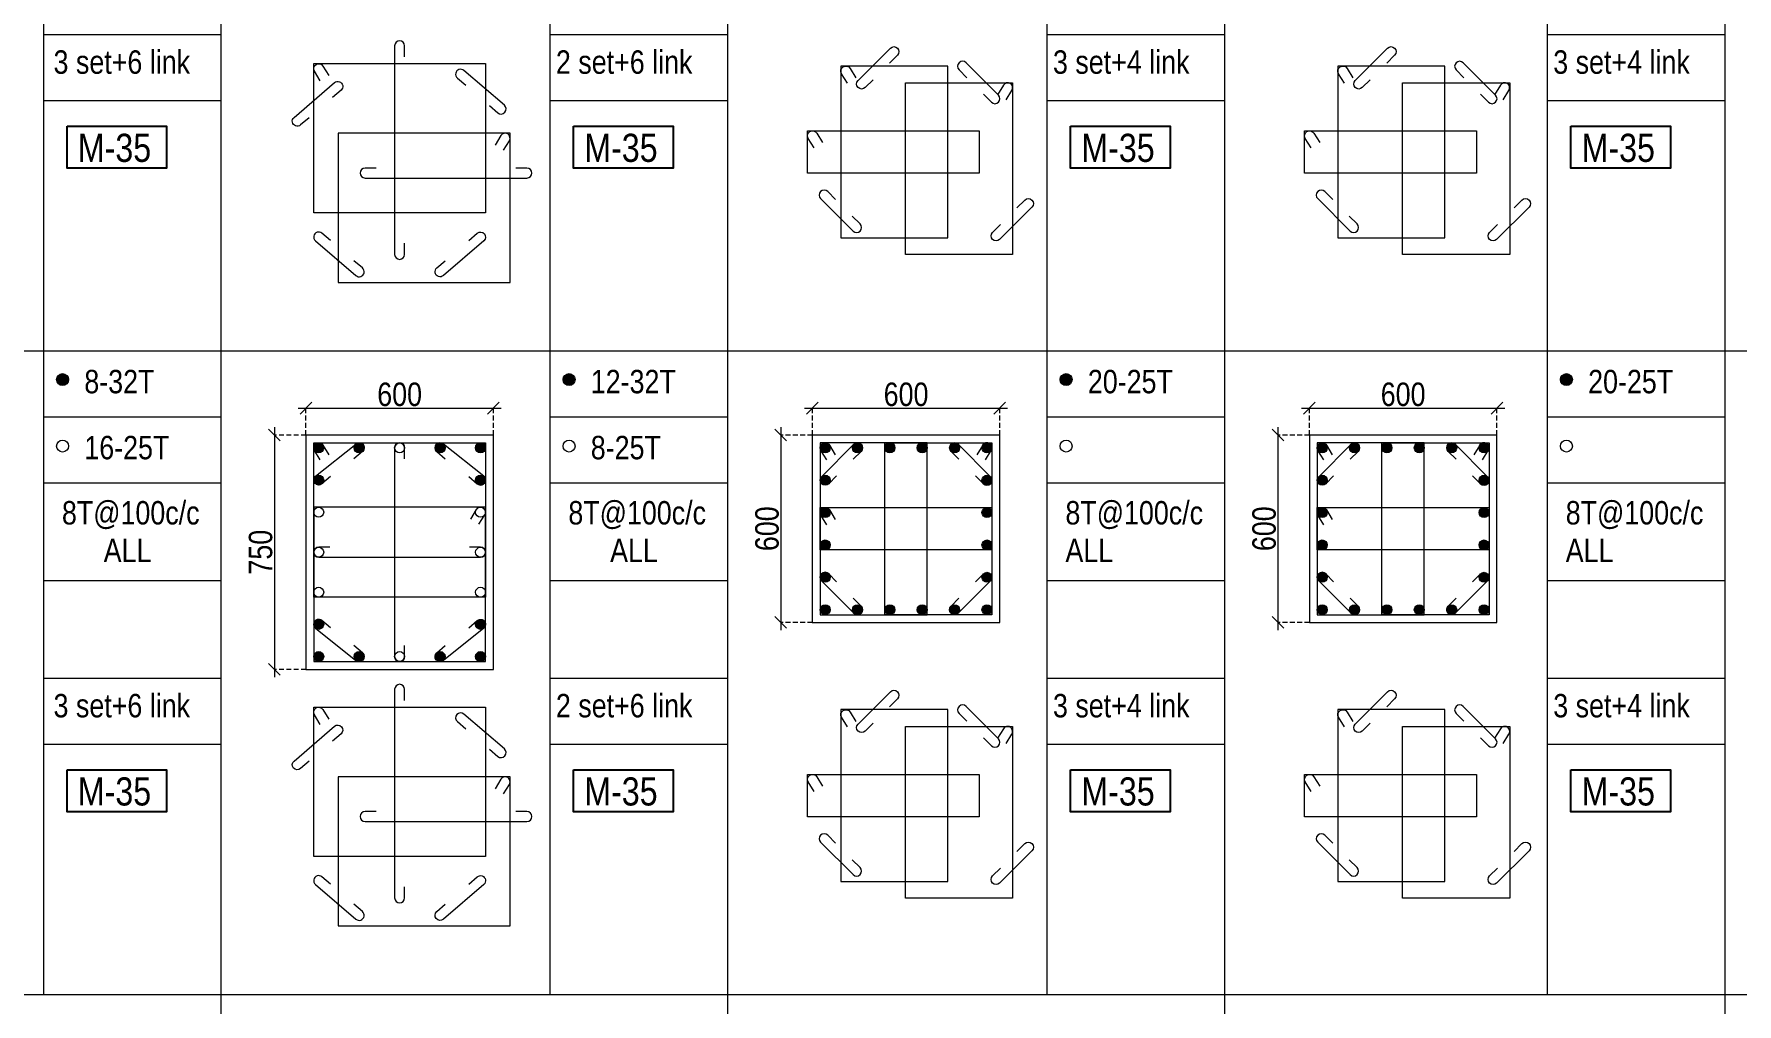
# Model space of a CAD drawing. Header units: millimetres. Extents: x 1112055 to 3390982, y -148532 to 766891.
# Drawn here: x 2311969 to 2333772, y 516237 to 528654 of the extents above; entities that cross this region are included whole.
import ezdxf
from ezdxf.enums import TextEntityAlignment as Align

# ---------------------------------------------------------------- set-up
doc = ezdxf.new("R2010")
doc.units = ezdxf.units.MM
doc.header["$PDMODE"] = 35
doc.header["$PDSIZE"] = -25
doc.linetypes.add('DASHED2', pattern=[0.375, 0.25, -0.125])
doc.linetypes.add('Hidden', pattern=[9.525, 6.35, -3.175])
for name, color, linetype, lineweight in [('B COL. SIZE DIM', 220, 'Continuous', 25), ('B COLSCH', 204, 'Continuous', 20), ('B COLUMN', 1, 'Hidden', 9), ('B STEEL', 34, 'Continuous', 15)]:
    doc.layers.add(name, color=color, linetype=linetype, lineweight=lineweight)
doc.layers.add('B TEXT', color=7, linetype='Continuous')
doc.styles.add('dim inside', font='romans.shx', dxfattribs={"width": 0.8, "height": 125})
doc.styles.add('SWINC', font='swissc.ttf')
doc.dimstyles.new('dim inside', dxfattribs={"dimtxt": 125, "dimasz": 100, "dimexe": 0, "dimexo": 0, "dimgap": 10, "dimtad": 0, "dimdec": 0, "dimzin": 0, "dimdsep": 46, "dimtxsty": 'dim inside', "dimblk": 'SMALL', "dimcen": 0.09, "dimadec": 0, "dimazin": 0, "dimtfac": 1, "dimtdec": 0, "dimtofl": 0, "dimtmove": 0, "dimatfit": 3, "dimfxl": 1, "dimtolj": 1, "dimtzin": 0, "dimarcsym": 2})

# ---------------------------------------------------------------- blocks, each defined once
blk = doc.blocks.new('_Oblique')
at = {"color": 0, "linetype": 'ByBlock', "lineweight": -2}
blk.add_line((-0.5, -0.5), (0.5, 0.5), dxfattribs=at)
blk = doc.blocks.new('*D3358')
at = {"layer": 'B COL. SIZE DIM', "color": 250, "lineweight": 9, "ltscale": 250, "transparency": 16777216}
blk.add_line((2315350, 523865), (2317950, 523865), dxfattribs=at)
at = {"layer": 'B COL. SIZE DIM', "color": 250, "linetype": 'DASHED2', "lineweight": 9, "ltscale": 250, "transparency": 16777216}
for p, q in [((2315450, 523521), (2315450, 523865)), ((2317850, 523521), (2317850, 523865))]:
    blk.add_line(p, q, dxfattribs=at)
at = {"layer": 'Defpoints', "color": 0, "transparency": 16777216}
for p in [(2317850, 523865), (2315450, 523521), (2317850, 523521)]:
    blk.add_point(p, dxfattribs=at)
at = {"layer": 'B COL. SIZE DIM', "color": 250, "lineweight": 9, "transparency": 16777216, "xscale": 150, "yscale": 150, "zscale": 150, "rotation": 180}
blk.add_blockref('_Oblique', (2315450, 523865), dxfattribs=at)
at = {"layer": 'B COL. SIZE DIM', "color": 250, "lineweight": 9, "transparency": 16777216, "xscale": 150, "yscale": 150, "zscale": 150}
blk.add_blockref('_Oblique', (2317850, 523865), dxfattribs=at)
at = {"layer": 'B COL. SIZE DIM', "color": 6, "transparency": 16777216, "insert": (2316650, 524040), "char_height": 300, "attachment_point": 5, "style": 'SWINC'}
blk.add_mtext('\\A1;600', dxfattribs=at)
blk = doc.blocks.new('*D3359')
at = {"layer": 'B COL. SIZE DIM', "color": 250, "lineweight": 9, "ltscale": 250, "transparency": 16777216}
blk.add_line((2315046, 523621), (2315046, 520420), dxfattribs=at)
at = {"layer": 'B COL. SIZE DIM', "color": 250, "linetype": 'DASHED2', "lineweight": 9, "ltscale": 250, "transparency": 16777216}
for p, q in [((2315450, 523521), (2315046, 523521)), ((2315450, 520520), (2315046, 520520))]:
    blk.add_line(p, q, dxfattribs=at)
at = {"layer": 'Defpoints', "color": 0, "transparency": 16777216}
for p in [(2315450, 523521), (2315046, 520520), (2315450, 520520)]:
    blk.add_point(p, dxfattribs=at)
at = {"layer": 'B COL. SIZE DIM', "color": 250, "lineweight": 9, "transparency": 16777216, "xscale": 150, "yscale": 150, "zscale": 150}
for p, rotation in [((2315046, 523521), 90), ((2315046, 520520), 270)]:
    blk.add_blockref('_Oblique', p, dxfattribs=dict(at, rotation=rotation))
at = {"layer": 'B COL. SIZE DIM', "color": 6, "transparency": 16777216, "insert": (2314871, 522021), "char_height": 300, "attachment_point": 5, "rotation": 90, "style": 'SWINC'}
blk.add_mtext('\\A1;750', dxfattribs=at)
blk = doc.blocks.new('*D3370')
at = {"layer": 'B COL. SIZE DIM', "color": 250, "lineweight": 9, "ltscale": 250, "transparency": 16777216}
blk.add_line((2321834, 523865), (2324434, 523865), dxfattribs=at)
at = {"layer": 'B COL. SIZE DIM', "color": 250, "linetype": 'DASHED2', "lineweight": 9, "ltscale": 250, "transparency": 16777216}
for p, q in [((2321934, 523521), (2321934, 523865)), ((2324334, 523521), (2324334, 523865))]:
    blk.add_line(p, q, dxfattribs=at)
at = {"layer": 'Defpoints', "color": 0, "transparency": 16777216}
for p in [(2324334, 523865), (2321934, 523521), (2324334, 523521)]:
    blk.add_point(p, dxfattribs=at)
at = {"layer": 'B COL. SIZE DIM', "color": 250, "lineweight": 9, "transparency": 16777216, "xscale": 150, "yscale": 150, "zscale": 150, "rotation": 180}
blk.add_blockref('_Oblique', (2321934, 523865), dxfattribs=at)
at = {"layer": 'B COL. SIZE DIM', "color": 250, "lineweight": 9, "transparency": 16777216, "xscale": 150, "yscale": 150, "zscale": 150}
blk.add_blockref('_Oblique', (2324334, 523865), dxfattribs=at)
at = {"layer": 'B COL. SIZE DIM', "color": 6, "transparency": 16777216, "insert": (2323134, 524040), "char_height": 300, "attachment_point": 5, "style": 'SWINC'}
blk.add_mtext('\\A1;600', dxfattribs=at)
blk = doc.blocks.new('*D3371')
at = {"layer": 'B COL. SIZE DIM', "color": 250, "lineweight": 9, "ltscale": 250, "transparency": 16777216}
blk.add_line((2321530, 523621), (2321530, 521021), dxfattribs=at)
at = {"layer": 'B COL. SIZE DIM', "color": 250, "linetype": 'DASHED2', "lineweight": 9, "ltscale": 250, "transparency": 16777216}
for p, q in [((2321934, 523521), (2321530, 523521)), ((2321934, 521121), (2321530, 521121))]:
    blk.add_line(p, q, dxfattribs=at)
at = {"layer": 'Defpoints', "color": 0, "transparency": 16777216}
for p in [(2321934, 523521), (2321530, 521121), (2321934, 521121)]:
    blk.add_point(p, dxfattribs=at)
at = {"layer": 'B COL. SIZE DIM', "color": 250, "lineweight": 9, "transparency": 16777216, "xscale": 150, "yscale": 150, "zscale": 150}
for p, rotation in [((2321530, 523521), 90), ((2321530, 521121), 270)]:
    blk.add_blockref('_Oblique', p, dxfattribs=dict(at, rotation=rotation))
at = {"layer": 'B COL. SIZE DIM', "color": 6, "transparency": 16777216, "insert": (2321355, 522321), "char_height": 300, "attachment_point": 5, "rotation": 90, "style": 'SWINC'}
blk.add_mtext('\\A1;600', dxfattribs=at)
blk = doc.blocks.new('*D3394')
at = {"layer": 'B COL. SIZE DIM', "color": 250, "lineweight": 9, "ltscale": 250, "transparency": 16777216}
blk.add_line((2328198, 523865), (2330798, 523865), dxfattribs=at)
at = {"layer": 'B COL. SIZE DIM', "color": 250, "linetype": 'DASHED2', "lineweight": 9, "ltscale": 250, "transparency": 16777216}
for p, q in [((2328298, 523521), (2328298, 523865)), ((2330698, 523521), (2330698, 523865))]:
    blk.add_line(p, q, dxfattribs=at)
at = {"layer": 'Defpoints', "color": 0, "transparency": 16777216}
for p in [(2330698, 523865), (2328298, 523521), (2330698, 523521)]:
    blk.add_point(p, dxfattribs=at)
at = {"layer": 'B COL. SIZE DIM', "color": 250, "lineweight": 9, "transparency": 16777216, "xscale": 150, "yscale": 150, "zscale": 150, "rotation": 180}
blk.add_blockref('_Oblique', (2328298, 523865), dxfattribs=at)
at = {"layer": 'B COL. SIZE DIM', "color": 250, "lineweight": 9, "transparency": 16777216, "xscale": 150, "yscale": 150, "zscale": 150}
blk.add_blockref('_Oblique', (2330698, 523865), dxfattribs=at)
at = {"layer": 'B COL. SIZE DIM', "color": 6, "transparency": 16777216, "insert": (2329498, 524040), "char_height": 300, "attachment_point": 5, "style": 'SWINC'}
blk.add_mtext('\\A1;600', dxfattribs=at)
blk = doc.blocks.new('*D3395')
at = {"layer": 'B COL. SIZE DIM', "color": 250, "lineweight": 9, "ltscale": 250, "transparency": 16777216}
blk.add_line((2327894, 523621), (2327894, 521021), dxfattribs=at)
at = {"layer": 'B COL. SIZE DIM', "color": 250, "linetype": 'DASHED2', "lineweight": 9, "ltscale": 250, "transparency": 16777216}
for p, q in [((2328298, 523521), (2327894, 523521)), ((2328298, 521121), (2327894, 521121))]:
    blk.add_line(p, q, dxfattribs=at)
at = {"layer": 'Defpoints', "color": 0, "transparency": 16777216}
for p in [(2328298, 523521), (2327894, 521121), (2328298, 521121)]:
    blk.add_point(p, dxfattribs=at)
at = {"layer": 'B COL. SIZE DIM', "color": 250, "lineweight": 9, "transparency": 16777216, "xscale": 150, "yscale": 150, "zscale": 150}
for p, rotation in [((2327894, 523521), 90), ((2327894, 521121), 270)]:
    blk.add_blockref('_Oblique', p, dxfattribs=dict(at, rotation=rotation))
at = {"layer": 'B COL. SIZE DIM', "color": 6, "transparency": 16777216, "insert": (2327719, 522321), "char_height": 300, "attachment_point": 5, "rotation": 90, "style": 'SWINC'}
blk.add_mtext('\\A1;600', dxfattribs=at)

msp = doc.modelspace()

# ---------------------------------------------------------------- hatches: boundary and pattern name
at = {"layer": 'B STEEL', "lineweight": 9, "ltscale": 0.5}
h = msp.add_hatch(color=34, dxfattribs=at)
edge = h.paths.add_edge_path()
edge.add_arc((2312334.7, 524229.7), 76.8, 0, 360)
h = msp.add_hatch(color=34, dxfattribs=at)
edge = h.paths.add_edge_path()
edge.add_arc((2318818.7, 524229.7), 76.8, 0, 360)
h = msp.add_hatch(color=34, dxfattribs=at)
edge = h.paths.add_edge_path()
edge.add_arc((2325182.8, 524229.7), 76.8, 0, 360)
h = msp.add_hatch(color=34, dxfattribs=at)
edge = h.paths.add_edge_path()
edge.add_arc((2331587.9, 524229.7), 76.8, 0, 360)
h = msp.add_hatch(color=34, dxfattribs=at)
edge = h.paths.add_edge_path()
edge.add_arc((2315613.9, 523356.5), 64, 0, 360)
at = {"layer": 'B STEEL', "lineweight": 30}
h = msp.add_hatch(color=34, dxfattribs=at)
edge = h.paths.add_edge_path()
edge.add_arc((2316131.9, 523356.5), 64, 0, 360)
h = msp.add_hatch(color=34, dxfattribs=at)
edge = h.paths.add_edge_path()
edge.add_arc((2317167.9, 523356.5), 64, 0, 360)
at = {"layer": 'B STEEL', "lineweight": 9, "ltscale": 0.5}
h = msp.add_hatch(color=34, dxfattribs=at)
edge = h.paths.add_edge_path()
edge.add_arc((2317685.8, 523356.5), 64, 180, 540, ccw=False)
h = msp.add_hatch(color=34, dxfattribs=at)
edge = h.paths.add_edge_path()
edge.add_arc((2322097.9, 523356.5), 64, 0, 360)
h = msp.add_hatch(color=34, dxfattribs=at)
edge = h.paths.add_edge_path()
edge.add_arc((2322512.2, 523356.5), 64, 180, 540, ccw=False)
at = {"layer": 'B STEEL'}
h = msp.add_hatch(color=34, dxfattribs=at)
edge = h.paths.add_edge_path()
edge.add_arc((2322926.6, 523356.5), 64, 0, 360)
h = msp.add_hatch(color=34, dxfattribs=at)
edge = h.paths.add_edge_path()
edge.add_arc((2323341, 523356.5), 64, 0, 360)
at = {"layer": 'B STEEL', "lineweight": 9, "ltscale": 0.5}
h = msp.add_hatch(color=34, dxfattribs=at)
edge = h.paths.add_edge_path()
edge.add_arc((2323755.4, 523356.5), 64, 180, 540, ccw=False)
h = msp.add_hatch(color=34, dxfattribs=at)
edge = h.paths.add_edge_path()
edge.add_arc((2324169.8, 523356.5), 64, 180, 540, ccw=False)
h = msp.add_hatch(color=34, dxfattribs=at)
edge = h.paths.add_edge_path()
edge.add_arc((2328461.9, 523356.5), 64, 0, 360)
h = msp.add_hatch(color=34, dxfattribs=at)
edge = h.paths.add_edge_path()
edge.add_arc((2328876.3, 523356.5), 64, 180, 540, ccw=False)
at = {"layer": 'B STEEL'}
h = msp.add_hatch(color=34, dxfattribs=at)
edge = h.paths.add_edge_path()
edge.add_arc((2329290.7, 523356.5), 64, 0, 360)
h = msp.add_hatch(color=34, dxfattribs=at)
edge = h.paths.add_edge_path()
edge.add_arc((2329705.1, 523356.5), 64, 0, 360)
at = {"layer": 'B STEEL', "lineweight": 9, "ltscale": 0.5}
h = msp.add_hatch(color=34, dxfattribs=at)
edge = h.paths.add_edge_path()
edge.add_arc((2330119.5, 523356.5), 64, 180, 540, ccw=False)
h = msp.add_hatch(color=34, dxfattribs=at)
edge = h.paths.add_edge_path()
edge.add_arc((2330533.9, 523356.5), 64, 180, 540, ccw=False)
at = {"layer": 'B STEEL', "lineweight": 30}
h = msp.add_hatch(color=34, dxfattribs=at)
edge = h.paths.add_edge_path()
edge.add_arc((2315613.9, 522944.5), 64, 0, 360)
h = msp.add_hatch(color=34, dxfattribs=at)
edge = h.paths.add_edge_path()
edge.add_arc((2317685.8, 522944.5), 64, 0, 360)
at = {"layer": 'B STEEL', "lineweight": 9, "ltscale": 0.5}
h = msp.add_hatch(color=34, dxfattribs=at)
edge = h.paths.add_edge_path()
edge.add_arc((2322097.9, 522942.1), 64, 0, 360)
h = msp.add_hatch(color=34, dxfattribs=at)
edge = h.paths.add_edge_path()
edge.add_arc((2324169.8, 522942.1), 64, 180, 540, ccw=False)
h = msp.add_hatch(color=34, dxfattribs=at)
edge = h.paths.add_edge_path()
edge.add_arc((2328461.9, 522942.1), 64, 0, 360)
h = msp.add_hatch(color=34, dxfattribs=at)
edge = h.paths.add_edge_path()
edge.add_arc((2330533.9, 522942.1), 64, 180, 540, ccw=False)
at = {"layer": 'B STEEL'}
h = msp.add_hatch(color=34, dxfattribs=at)
edge = h.paths.add_edge_path()
edge.add_arc((2322097.9, 522527.7), 64, 0, 360)
h = msp.add_hatch(color=34, dxfattribs=at)
edge = h.paths.add_edge_path()
edge.add_arc((2324169.8, 522527.7), 64, 0, 360)
h = msp.add_hatch(color=34, dxfattribs=at)
edge = h.paths.add_edge_path()
edge.add_arc((2328461.9, 522527.7), 64, 0, 360)
h = msp.add_hatch(color=34, dxfattribs=at)
edge = h.paths.add_edge_path()
edge.add_arc((2330533.9, 522527.7), 64, 0, 360)
h = msp.add_hatch(color=34, dxfattribs=at)
edge = h.paths.add_edge_path()
edge.add_arc((2322097.9, 522113.3), 64, 0, 360)
h = msp.add_hatch(color=34, dxfattribs=at)
edge = h.paths.add_edge_path()
edge.add_arc((2324169.8, 522113.3), 64, 0, 360)
h = msp.add_hatch(color=34, dxfattribs=at)
edge = h.paths.add_edge_path()
edge.add_arc((2328461.9, 522113.3), 64, 0, 360)
h = msp.add_hatch(color=34, dxfattribs=at)
edge = h.paths.add_edge_path()
edge.add_arc((2330533.9, 522113.3), 64, 0, 360)
at = {"layer": 'B STEEL', "lineweight": 9, "ltscale": 0.5}
h = msp.add_hatch(color=34, dxfattribs=at)
edge = h.paths.add_edge_path()
edge.add_arc((2322097.9, 521698.9), 64, 0, 360)
h = msp.add_hatch(color=34, dxfattribs=at)
edge = h.paths.add_edge_path()
edge.add_arc((2324169.8, 521698.9), 64, 180, 540, ccw=False)
h = msp.add_hatch(color=34, dxfattribs=at)
edge = h.paths.add_edge_path()
edge.add_arc((2328461.9, 521698.9), 64, 0, 360)
h = msp.add_hatch(color=34, dxfattribs=at)
edge = h.paths.add_edge_path()
edge.add_arc((2330533.9, 521698.9), 64, 180, 540, ccw=False)
h = msp.add_hatch(color=34, dxfattribs=at)
edge = h.paths.add_edge_path()
edge.add_arc((2322097.9, 521284.5), 64, 0, 360, ccw=False)
h = msp.add_hatch(color=34, dxfattribs=at)
edge = h.paths.add_edge_path()
edge.add_arc((2322512.2, 521284.5), 64, -180, 180)
at = {"layer": 'B STEEL'}
h = msp.add_hatch(color=34, dxfattribs=at)
edge = h.paths.add_edge_path()
edge.add_arc((2322926.6, 521284.5), 64, 0, 360)
h = msp.add_hatch(color=34, dxfattribs=at)
edge = h.paths.add_edge_path()
edge.add_arc((2323341, 521284.5), 64, 0, 360)
at = {"layer": 'B STEEL', "lineweight": 9, "ltscale": 0.5}
h = msp.add_hatch(color=34, dxfattribs=at)
edge = h.paths.add_edge_path()
edge.add_arc((2323755.4, 521284.5), 64, -180, 180)
h = msp.add_hatch(color=34, dxfattribs=at)
edge = h.paths.add_edge_path()
edge.add_arc((2324169.8, 521284.5), 64, -180, 180)
h = msp.add_hatch(color=34, dxfattribs=at)
edge = h.paths.add_edge_path()
edge.add_arc((2328461.9, 521284.5), 64, 0, 360, ccw=False)
h = msp.add_hatch(color=34, dxfattribs=at)
edge = h.paths.add_edge_path()
edge.add_arc((2328876.3, 521284.5), 64, -180, 180)
at = {"layer": 'B STEEL'}
h = msp.add_hatch(color=34, dxfattribs=at)
edge = h.paths.add_edge_path()
edge.add_arc((2329290.7, 521284.5), 64, 0, 360)
h = msp.add_hatch(color=34, dxfattribs=at)
edge = h.paths.add_edge_path()
edge.add_arc((2329705.1, 521284.5), 64, 0, 360)
at = {"layer": 'B STEEL', "lineweight": 9, "ltscale": 0.5}
h = msp.add_hatch(color=34, dxfattribs=at)
edge = h.paths.add_edge_path()
edge.add_arc((2330119.5, 521284.5), 64, -180, 180)
h = msp.add_hatch(color=34, dxfattribs=at)
edge = h.paths.add_edge_path()
edge.add_arc((2330533.9, 521284.5), 64, -180, 180)
at = {"layer": 'B STEEL', "lineweight": 30}
h = msp.add_hatch(color=34, dxfattribs=at)
edge = h.paths.add_edge_path()
edge.add_arc((2315613.9, 521096.5), 64, 0, 360)
h = msp.add_hatch(color=34, dxfattribs=at)
edge = h.paths.add_edge_path()
edge.add_arc((2317685.8, 521096.5), 64, 0, 360)
at = {"layer": 'B STEEL', "lineweight": 9, "ltscale": 0.5}
h = msp.add_hatch(color=34, dxfattribs=at)
edge = h.paths.add_edge_path()
edge.add_arc((2315613.9, 520684.5), 64, 0, 360, ccw=False)
at = {"layer": 'B STEEL', "lineweight": 30}
h = msp.add_hatch(color=34, dxfattribs=at)
edge = h.paths.add_edge_path()
edge.add_arc((2316131.9, 520684.5), 64, 0, 360)
h = msp.add_hatch(color=34, dxfattribs=at)
edge = h.paths.add_edge_path()
edge.add_arc((2317167.9, 520684.5), 64, 0, 360)
at = {"layer": 'B STEEL', "lineweight": 9, "ltscale": 0.5}
h = msp.add_hatch(color=34, dxfattribs=at)
edge = h.paths.add_edge_path()
edge.add_arc((2317685.8, 520684.5), 64, -180, 180)

# ---------------------------------------------------------------- linework, layer by layer
at = {"layer": 'B COLSCH', "color": 250, "lineweight": 0}
for p, q in [((2312088.4, 565797.2), (2312088.4, 516358.1)), ((2314362.8, 565797.2), (2314362.8, 507483)), ((2318572.4, 565797.2), (2318572.4, 516358.1)), ((2320846.8, 565797.2), (2320846.8, 507483)), ((2324936.5, 565797.2), (2324936.5, 516358.1)), ((2327210.9, 565797.2), (2327210.9, 507483)), ((2331341.6, 565797.2), (2331341.6, 516358.1)), ((2333616, 565797.2), (2333616, 507483)), ((2312088.4, 528648.3), (2314362.8, 528648.3)), ((2318572.4, 528648.3), (2320846.8, 528648.3)), ((2324936.5, 528648.3), (2327210.9, 528648.3)), ((2331341.6, 528648.3), (2333616, 528648.3)), ((2312088.4, 527803.3), (2314362.8, 527803.3)), ((2318572.4, 527803.3), (2320846.8, 527803.3)), ((2324936.5, 527803.3), (2327210.9, 527803.3)), ((2331341.6, 527803.3), (2333616, 527803.3)), ((2210905.9, 524598), (2340021.1, 524598)), ((2312088.4, 523753), (2314362.8, 523753)), ((2318572.4, 523753), (2320846.8, 523753)), ((2324936.5, 523753), (2327210.9, 523753)), ((2331341.6, 523753), (2333616, 523753)), ((2312088.4, 522908), (2314362.8, 522908)), ((2318572.4, 522908), (2320846.8, 522908)), ((2324936.5, 522908), (2327210.9, 522908)), ((2331341.6, 522908), (2333616, 522908)), ((2312088.4, 521658.2), (2314362.8, 521658.2)), ((2318572.4, 521658.2), (2320846.8, 521658.2)), ((2324936.5, 521658.2), (2327210.9, 521658.2)), ((2331341.6, 521658.2), (2333616, 521658.2)), ((2312088.4, 520408.5), (2314362.8, 520408.5)), ((2318572.4, 520408.5), (2320846.8, 520408.5)), ((2324936.5, 520408.5), (2327210.9, 520408.5)), ((2331341.6, 520408.5), (2333616, 520408.5)), ((2312088.4, 519563.5), (2314362.8, 519563.5)), ((2318572.4, 519563.5), (2320846.8, 519563.5)), ((2324936.5, 519563.5), (2327210.9, 519563.5)), ((2331341.6, 519563.5), (2333616, 519563.5)), ((2210905.9, 516358.1), (2340021.1, 516358.1))]:
    msp.add_line(p, q, dxfattribs=at)
at = {"layer": 'B COLUMN', "color": 1, "linetype": 'ByBlock', "lineweight": 20}
for points in [[(2315449.9, 520520.5), (2317849.9, 520520.5), (2317849.9, 523520.5), (2315449.9, 523520.5)], [(2321933.8, 521120.5), (2324333.8, 521120.5), (2324333.8, 523520.5), (2321933.8, 523520.5)], [(2328297.9, 521120.5), (2330697.9, 521120.5), (2330697.9, 523520.5), (2328297.9, 523520.5)]]:
    msp.add_lwpolyline(points, close=True, dxfattribs=at)
at = {"layer": 'B STEEL', "color": 34, "lineweight": 9, "ltscale": 0.5}
for points in [[(2316713.9, 528362.8), (2316713.9, 528505.4, 1), (2316585.8, 528505.4), (2316585.8, 525833.5, 1), (2316713.9, 525833.5), (2316713.9, 525976.1)], [(2322710.9, 528070.2), (2322610.1, 527969.3, -1), (2322519.5, 528059.9), (2322933.9, 528474.3, -1), (2323024.5, 528383.7), (2322923.6, 528282.9)], [(2329075, 528070.2), (2328974.1, 527969.3, -1), (2328883.6, 528059.9), (2329298, 528474.3, -1), (2329388.5, 528383.7), (2329287.7, 528282.9)], [(2315634.1, 528056.3), (2315559.4, 528177.8, -1), (2315668.4, 528244.9), (2315743.2, 528123.4)], [(2324125.5, 527882.7), (2324226.4, 527781.8, 1), (2324316.9, 527872.4), (2323902.6, 528286.8, 1), (2323812, 528196.2), (2323912.9, 528095.4)], [(2330489.6, 527882.7), (2330590.5, 527781.8, 1), (2330681, 527872.4), (2330266.6, 528286.8, 1), (2330176.1, 528196.2), (2330277, 528095.4)], [(2317798.9, 527738.8), (2317907.1, 527645.8, 1), (2317990.6, 527742.9), (2317472.6, 528188.2, 1), (2317389.1, 528091.1), (2317497.3, 527998.1)], [(2322382.1, 528025.7), (2322307.3, 528147.2, -1), (2322416.4, 528214.3), (2322491.1, 528092.8)], [(2328746.2, 528025.7), (2328671.4, 528147.2, -1), (2328780.5, 528214.3), (2328855.2, 528092.8)], [(2315489.8, 527583.1), (2315381.7, 527490.1, -1), (2315298.2, 527587.2), (2315816.2, 528032.5, -1), (2315899.6, 527935.4), (2315791.5, 527842.4)], [(2324413.6, 527811.1), (2324488.3, 527932.6, 1), (2324379.3, 527999.7), (2324304.5, 527878.3)], [(2330777.7, 527811.1), (2330852.4, 527932.6, 1), (2330743.4, 527999.7), (2330668.6, 527878.3)], [(2321956.2, 527196.9), (2321881.4, 527318.4, -1), (2321990.4, 527385.5), (2322065.2, 527264)], [(2328320.3, 527196.9), (2328245.5, 527318.4, -1), (2328354.5, 527385.5), (2328429.3, 527264)], [(2317980.4, 527165.7), (2318055.1, 527287.2, 1), (2317946.1, 527354.3), (2317871.3, 527232.8)], [(2316350.7, 526939.4), (2316208, 526939.4, 1), (2316208, 526811.4), (2318280, 526811.4, 1), (2318280, 526939.4), (2318137.3, 526939.4)], [(2322231.8, 526536.6), (2322130.9, 526637.4, 1), (2322040.4, 526546.9), (2322454.8, 526132.5, 1), (2322545.3, 526223), (2322444.5, 526323.9)], [(2324554.1, 526428.6), (2324655, 526529.5, -1), (2324745.5, 526439), (2324331.1, 526024.6, -1), (2324240.6, 526115.1), (2324341.4, 526216)], [(2328595.9, 526536.6), (2328495, 526637.4, 1), (2328404.5, 526546.9), (2328818.9, 526132.5, 1), (2328909.4, 526223), (2328808.5, 526323.9)], [(2330918.2, 526428.6), (2331019, 526529.5, -1), (2331109.6, 526439), (2330695.2, 526024.6, -1), (2330604.7, 526115.1), (2330705.5, 526216)], [(2315763.8, 526011.6), (2315655.6, 526104.6, 1), (2315572.2, 526007.5), (2316090.1, 525562.2, 1), (2316173.6, 525659.3), (2316065.4, 525752.3)], [(2317535.9, 526011.6), (2317644.1, 526104.6, -1), (2317727.6, 526007.5), (2317209.6, 525562.2, -1), (2317126.1, 525659.3), (2317234.3, 525752.3)], [(2315634.1, 523201.5), (2315559.4, 523322.9, -1), (2315668.4, 523390.1), (2315743.2, 523268.6)], [(2315763.8, 522989), (2315655.6, 522896, -1), (2315572.2, 522993), (2316090.1, 523405, -1), (2316173.6, 523308), (2316065.4, 523215)], [(2316713.9, 523213.9), (2316713.9, 523356.5, 1), (2316585.8, 523356.5), (2316585.8, 520684.5, 1), (2316713.9, 520684.5), (2316713.9, 520827.2)], [(2317535.9, 522989), (2317644.1, 522896, 1), (2317727.6, 522993), (2317209.6, 523405, 1), (2317126.1, 523308), (2317234.3, 523215)], [(2322118.1, 523201.5), (2322043.3, 523322.9, -1), (2322152.4, 523390.1), (2322227.1, 523268.6)], [(2322244, 522997.7), (2322143.1, 522896.8, -1), (2322052.6, 522987.4), (2322467, 523401.8, -1), (2322557.5, 523311.2), (2322456.7, 523210.4)], [(2324023.7, 522997.7), (2324124.5, 522896.8, 1), (2324215.1, 522987.4), (2323800.7, 523401.8, 1), (2323710.2, 523311.2), (2323811, 523210.4)], [(2324149.6, 523201.5), (2324224.3, 523322.9, 1), (2324115.3, 523390.1), (2324040.5, 523268.6)], [(2328482.2, 523201.5), (2328407.4, 523322.9, -1), (2328516.5, 523390.1), (2328591.2, 523268.6)], [(2328608.1, 522997.7), (2328507.2, 522896.8, -1), (2328416.7, 522987.4), (2328831.1, 523401.8, -1), (2328921.6, 523311.2), (2328820.7, 523210.4)], [(2330387.8, 522997.7), (2330488.6, 522896.8, 1), (2330579.2, 522987.4), (2330164.8, 523401.8, 1), (2330074.2, 523311.2), (2330175.1, 523210.4)], [(2330513.7, 523201.5), (2330588.4, 523322.9, 1), (2330479.4, 523390.1), (2330404.6, 523268.6)], [(2317665.6, 522377.5), (2317740.4, 522499, 1), (2317631.3, 522566.1), (2317556.6, 522444.6)], [(2322118.1, 522372.7), (2322043.3, 522494.2, -1), (2322152.4, 522561.3), (2322227.1, 522439.8)], [(2328482.2, 522372.7), (2328407.4, 522494.2, -1), (2328516.5, 522561.3), (2328591.2, 522439.8)], [(2315756.5, 522084.5), (2315613.9, 522084.5, 1), (2315613.9, 521956.5), (2317685.8, 521956.5, 1), (2317685.8, 522084.5), (2317543.2, 522084.5)], [(2322244, 521643.3), (2322143.1, 521744.2, 1), (2322052.6, 521653.7), (2322467, 521239.3, 1), (2322557.5, 521329.8), (2322456.7, 521430.7)], [(2324023.7, 521643.3), (2324124.5, 521744.2, -1), (2324215.1, 521653.7), (2323800.7, 521239.3, -1), (2323710.2, 521329.8), (2323811, 521430.7)], [(2328608.1, 521643.3), (2328507.2, 521744.2, 1), (2328416.7, 521653.7), (2328831.1, 521239.3, 1), (2328921.6, 521329.8), (2328820.7, 521430.7)], [(2330387.8, 521643.3), (2330488.6, 521744.2, -1), (2330579.2, 521653.7), (2330164.8, 521239.3, -1), (2330074.2, 521329.8), (2330175.1, 521430.7)], [(2315763.8, 521052.1), (2315655.6, 521145.1, 1), (2315572.2, 521048), (2316090.1, 520636, 1), (2316173.6, 520733.1), (2316065.4, 520826.1)], [(2317535.9, 521052.1), (2317644.1, 521145.1, -1), (2317727.6, 521048), (2317209.6, 520636, -1), (2317126.1, 520733.1), (2317234.3, 520826.1)], [(2316713.9, 520122.9), (2316713.9, 520265.6, 1), (2316585.8, 520265.6), (2316585.8, 517593.6, 1), (2316713.9, 517593.6), (2316713.9, 517736.3)], [(2322710.9, 519830.4), (2322610.1, 519729.5, -1), (2322519.5, 519820), (2322933.9, 520234.4, -1), (2323024.5, 520143.9), (2322923.6, 520043)], [(2329075, 519830.4), (2328974.1, 519729.5, -1), (2328883.6, 519820), (2329298, 520234.4, -1), (2329388.5, 520143.9), (2329287.7, 520043)], [(2315634.1, 519816.5), (2315559.4, 519938, -1), (2315668.4, 520005.1), (2315743.2, 519883.6)], [(2322382.1, 519785.9), (2322307.3, 519907.4, -1), (2322416.4, 519974.5), (2322491.1, 519853)], [(2324125.5, 519642.9), (2324226.4, 519542, 1), (2324316.9, 519632.5), (2323902.6, 520046.9, 1), (2323812, 519956.4), (2323912.9, 519855.5)], [(2328746.2, 519785.9), (2328671.4, 519907.4, -1), (2328780.5, 519974.5), (2328855.2, 519853)], [(2330489.6, 519642.9), (2330590.5, 519542, 1), (2330681, 519632.5), (2330266.6, 520046.9, 1), (2330176.1, 519956.4), (2330277, 519855.5)], [(2315489.8, 519343.2), (2315381.7, 519250.3, -1), (2315298.2, 519347.3), (2315816.2, 519792.7, -1), (2315899.6, 519695.6), (2315791.5, 519602.6)], [(2317798.9, 519498.9), (2317907.1, 519405.9, 1), (2317990.6, 519503), (2317472.6, 519948.4, 1), (2317389.1, 519851.3), (2317497.3, 519758.3)], [(2324413.6, 519571.3), (2324488.3, 519692.8, 1), (2324379.3, 519759.9), (2324304.5, 519638.4)], [(2330777.7, 519571.3), (2330852.4, 519692.8, 1), (2330743.4, 519759.9), (2330668.6, 519638.4)], [(2317980.4, 518925.8), (2318055.1, 519047.3, 1), (2317946.1, 519114.4), (2317871.3, 518992.9)], [(2321956.2, 518957.1), (2321881.4, 519078.6, -1), (2321990.4, 519145.7), (2322065.2, 519024.2)], [(2328320.3, 518957.1), (2328245.5, 519078.6, -1), (2328354.5, 519145.7), (2328429.3, 519024.2)], [(2316350.7, 518699.6), (2316208, 518699.6, 1), (2316208, 518571.5), (2318280, 518571.5, 1), (2318280, 518699.6), (2318137.3, 518699.6)], [(2322231.8, 518296.7), (2322130.9, 518397.6, 1), (2322040.4, 518307), (2322454.8, 517892.7, 1), (2322545.3, 517983.2), (2322444.5, 518084.1)], [(2324554.1, 518188.8), (2324655, 518289.7, -1), (2324745.5, 518199.1), (2324331.1, 517784.7, -1), (2324240.6, 517875.3), (2324341.4, 517976.1)], [(2328595.9, 518296.7), (2328495, 518397.6, 1), (2328404.5, 518307), (2328818.9, 517892.7, 1), (2328909.4, 517983.2), (2328808.5, 518084.1)], [(2330918.2, 518188.8), (2331019, 518289.7, -1), (2331109.6, 518199.1), (2330695.2, 517784.7, -1), (2330604.7, 517875.3), (2330705.5, 517976.1)], [(2315763.8, 517771.8), (2315655.6, 517864.7, 1), (2315572.2, 517767.7), (2316090.1, 517322.3, 1), (2316173.6, 517419.4), (2316065.4, 517512.4)], [(2317535.9, 517771.8), (2317644.1, 517864.7, -1), (2317727.6, 517767.7), (2317209.6, 517322.3, -1), (2317126.1, 517419.4), (2317234.3, 517512.4)]]:
    msp.add_lwpolyline(points, format="xyb", dxfattribs=at)
for points in [[(2317749.9, 526366), (2315549.9, 526366), (2315549.9, 528275.4), (2317749.9, 528275.4)], [(2322297.8, 526044.8), (2323669, 526044.8), (2323669, 528244.8), (2322297.8, 528244.8)], [(2328661.9, 526044.8), (2330033.1, 526044.8), (2330033.1, 528244.8), (2328661.9, 528244.8)], [(2324497.8, 525830.2), (2323126.6, 525830.2), (2323126.6, 528030.2), (2324497.8, 528030.2)], [(2330861.9, 525830.2), (2329490.7, 525830.2), (2329490.7, 528030.2), (2330861.9, 528030.2)], [(2321871.9, 527416), (2324071.9, 527416), (2324071.9, 526873.6), (2321871.9, 526873.6)], [(2328236, 527416), (2330436, 527416), (2330436, 526873.6), (2328236, 526873.6)], [(2318064.6, 527384.7), (2315864.6, 527384.7), (2315864.6, 525475.4), (2318064.6, 525475.4)], [(2317749.9, 521444.5), (2315549.9, 521444.5), (2315549.9, 523420.5), (2317749.9, 523420.5)], [(2322033.8, 521220.5), (2323405.1, 521220.5), (2323405.1, 523420.5), (2322033.8, 523420.5)], [(2324233.8, 521220.5), (2322862.6, 521220.5), (2322862.6, 523420.5), (2324233.8, 523420.5)], [(2328397.9, 521220.5), (2329769.1, 521220.5), (2329769.1, 523420.5), (2328397.9, 523420.5)], [(2330597.9, 521220.5), (2329226.7, 521220.5), (2329226.7, 523420.5), (2330597.9, 523420.5)], [(2317749.9, 522596.5), (2315549.9, 522596.5), (2315549.9, 520620.5), (2317749.9, 520620.5)], [(2322033.8, 522591.7), (2324233.8, 522591.7), (2324233.8, 522049.3), (2322033.8, 522049.3)], [(2328397.9, 522591.7), (2330597.9, 522591.7), (2330597.9, 522049.3), (2328397.9, 522049.3)], [(2317749.9, 518126.2), (2315549.9, 518126.2), (2315549.9, 520035.5), (2317749.9, 520035.5)], [(2322297.8, 517804.9), (2323669, 517804.9), (2323669, 520004.9), (2322297.8, 520004.9)], [(2328661.9, 517804.9), (2330033.1, 517804.9), (2330033.1, 520004.9), (2328661.9, 520004.9)], [(2324497.8, 517590.4), (2323126.6, 517590.4), (2323126.6, 519790.4), (2324497.8, 519790.4)], [(2330861.9, 517590.4), (2329490.7, 517590.4), (2329490.7, 519790.4), (2330861.9, 519790.4)], [(2318064.6, 519144.9), (2315864.6, 519144.9), (2315864.6, 517235.5), (2318064.6, 517235.5)], [(2321871.9, 519176.1), (2324071.9, 519176.1), (2324071.9, 518633.7), (2321871.9, 518633.7)], [(2328236, 519176.1), (2330436, 519176.1), (2330436, 518633.7), (2328236, 518633.7)]]:
    msp.add_lwpolyline(points, close=True, dxfattribs=at)
for centre, radius in [((2312334.7, 524229.7), 76.8), ((2318818.7, 524229.7), 76.8), ((2325182.8, 524229.7), 76.8), ((2331587.9, 524229.7), 76.8), ((2312334.7, 523379.4), 76.8), ((2315613.9, 523356.5), 64), ((2316131.9, 523356.5), 64), ((2316649.9, 523356.5), 64), ((2317167.9, 523356.5), 64), ((2317685.8, 523356.5), 64), ((2318818.7, 523379.4), 76.8), ((2322097.9, 523356.5), 64), ((2322512.2, 523356.5), 64), ((2322926.6, 523356.5), 64), ((2323341, 523356.5), 64), ((2323755.4, 523356.5), 64), ((2324169.8, 523356.5), 64), ((2325182.8, 523379.4), 76.8), ((2328461.9, 523356.5), 64), ((2328876.3, 523356.5), 64), ((2329290.7, 523356.5), 64), ((2329705.1, 523356.5), 64), ((2330119.5, 523356.5), 64), ((2330533.9, 523356.5), 64), ((2331587.9, 523379.4), 76.8), ((2315613.9, 522944.5), 64), ((2317685.8, 522944.5), 64), ((2322097.9, 522942.1), 64), ((2324169.8, 522942.1), 64), ((2328461.9, 522942.1), 64), ((2330533.9, 522942.1), 64), ((2315613.9, 522532.5), 64), ((2317685.8, 522532.5), 64), ((2322097.9, 522527.7), 64), ((2324169.8, 522527.7), 64), ((2328461.9, 522527.7), 64), ((2330533.9, 522527.7), 64), ((2322097.9, 522113.3), 64), ((2324169.8, 522113.3), 64), ((2328461.9, 522113.3), 64), ((2330533.9, 522113.3), 64), ((2315613.9, 522020.5), 64), ((2317685.8, 522020.5), 64), ((2322097.9, 521698.9), 64), ((2324169.8, 521698.9), 64), ((2328461.9, 521698.9), 64), ((2330533.9, 521698.9), 64), ((2315613.9, 521508.5), 64), ((2317685.8, 521508.5), 64), ((2322097.9, 521284.5), 64), ((2322512.2, 521284.5), 64), ((2322926.6, 521284.5), 64), ((2323341, 521284.5), 64), ((2323755.4, 521284.5), 64), ((2324169.8, 521284.5), 64), ((2328461.9, 521284.5), 64), ((2328876.3, 521284.5), 64), ((2329290.7, 521284.5), 64), ((2329705.1, 521284.5), 64), ((2330119.5, 521284.5), 64), ((2330533.9, 521284.5), 64), ((2315613.9, 521096.5), 64), ((2317685.8, 521096.5), 64), ((2315613.9, 520684.5), 64), ((2316131.9, 520684.5), 64), ((2316649.9, 520684.5), 64), ((2317167.9, 520684.5), 64), ((2317685.8, 520684.5), 64)]:
    msp.add_circle(centre, radius, dxfattribs=at)
at = {"layer": 'B TEXT', "color": 1}
for points in [[(2312392.1, 527474.3), (2313666.7, 527474.3), (2313666.7, 526936.3), (2312392.1, 526936.3)], [(2318876, 527474.3), (2320150.6, 527474.3), (2320150.6, 526936.3), (2318876, 526936.3)], [(2325240.1, 527474.3), (2326514.7, 527474.3), (2326514.7, 526936.3), (2325240.1, 526936.3)], [(2331645.3, 527474.3), (2332919.9, 527474.3), (2332919.9, 526936.3), (2331645.3, 526936.3)], [(2312392.1, 519234.4), (2313666.7, 519234.4), (2313666.7, 518696.5), (2312392.1, 518696.5)], [(2318876, 519234.4), (2320150.6, 519234.4), (2320150.6, 518696.5), (2318876, 518696.5)], [(2325240.1, 519234.4), (2326514.7, 519234.4), (2326514.7, 518696.5), (2325240.1, 518696.5)], [(2331645.3, 519234.4), (2332919.9, 519234.4), (2332919.9, 518696.5), (2331645.3, 518696.5)]]:
    msp.add_lwpolyline(points, close=True, dxfattribs=at)

# ---------------------------------------------------------------- texts
at = {"layer": 'B TEXT', "style": 'SWINC'}
for s, p in [('3 set+6 link', (2312218.8, 528145.8)), ('2 set+6 link', (2318650.6, 528145.8)), ('3 set+4 link', (2325014.7, 528145.8)), ('3 set+4 link', (2331419.8, 528145.8)), ('8-32T', (2312613.2, 524055.1)), ('12-32T', (2319097.2, 524055.1)), ('20-25T', (2325461.3, 524055.1)), ('20-25T', (2331866.4, 524055.1)), ('16-25T', (2312613.2, 523210.1)), ('8-25T', (2319097.2, 523210.1)), ('8T@100c/c', (2312326.3, 522375.3)), ('8T@100c/c', (2318810.2, 522375.3)), ('8T@100c/c', (2325174.3, 522375.3)), ('8T@100c/c', (2331579.5, 522375.3)), ('ALL', (2312861, 521893.5)), ('ALL', (2319345, 521893.5)), ('ALL', (2325174.3, 521893.5)), ('ALL', (2331579.5, 521893.5)), ('3 set+6 link', (2312218.8, 519906)), ('2 set+6 link', (2318650.6, 519906)), ('3 set+4 link', (2325014.7, 519906)), ('3 set+4 link', (2331419.8, 519906))]:
    msp.add_text(s, height=300, dxfattribs=at).set_placement(p)
at = {"layer": 'B TEXT', "color": 1, "style": 'SWINC'}
for p in [(2312529.4, 526909.8), (2319013.4, 526909.8), (2325377.5, 526909.8), (2331782.6, 526909.8), (2312529.4, 518669.9), (2319013.4, 518669.9), (2325377.5, 518669.9), (2331782.6, 518669.9)]:
    msp.add_text('M-35', height=360, dxfattribs=at).set_placement(p, align=Align.BOTTOM_LEFT)

# ---------------------------------------------------------------- dimensions: what is measured, and where the dimension line sits
at = {"layer": 'B COL. SIZE DIM', "color": 250, "ltscale": 250}
for base, p1, p2, picture, middle in [((2317849.9, 523865.5), (2315449.9, 523520.5), (2317849.9, 523520.5), '*D3358', (2316649.9, 524040.5)), ((2324333.8, 523865.5), (2321933.8, 523520.5), (2324333.8, 523520.5), '*D3370', (2323133.8, 524040.5)), ((2330697.9, 523865.5), (2328297.9, 523520.5), (2330697.9, 523520.5), '*D3394', (2329497.9, 524040.5))]:
    dim = msp.add_linear_dim(base=base, p1=p1, p2=p2, dimstyle='dim inside', override={"dimtxt": 300, "dimasz": 150, "dimgap": 25, "dimtad": 3, "dimlfac": 0.25, "dimtxsty": 'SWINC', "dimblk1": 'Oblique', "dimblk2": 'Oblique', "dimsah": 1, "dimdle": 100, "dimclrd": 250, "dimclre": 250, "dimclrt": 6, "dimfxl": 1000, "dimlwd": 9, "dimlwe": 9}, dxfattribs=at)
    dim.commit()
    dim.dimension.update_dxf_attribs({"geometry": picture, "text_midpoint": middle})
for base, p1, p2, picture, middle in [((2315046, 520520.5), (2315449.9, 523520.5), (2315449.9, 520520.5), '*D3359', (2314871, 522020.5)), ((2321529.9, 521120.5), (2321933.8, 523520.5), (2321933.8, 521120.5), '*D3371', (2321354.9, 522320.5)), ((2327894, 521120.5), (2328297.9, 523520.5), (2328297.9, 521120.5), '*D3395', (2327719, 522320.5))]:
    dim = msp.add_linear_dim(base=base, p1=p1, p2=p2, angle=90, dimstyle='dim inside', override={"dimtxt": 300, "dimasz": 150, "dimgap": 25, "dimtad": 3, "dimlfac": 0.25, "dimtxsty": 'SWINC', "dimblk1": 'Oblique', "dimblk2": 'Oblique', "dimsah": 1, "dimdle": 100, "dimclrd": 250, "dimclre": 250, "dimclrt": 6, "dimfxl": 1000, "dimlwd": 9, "dimlwe": 9}, dxfattribs=at)
    dim.commit()
    dim.dimension.update_dxf_attribs({"geometry": picture, "text_midpoint": middle})

doc.saveas('drawing.dxf')
